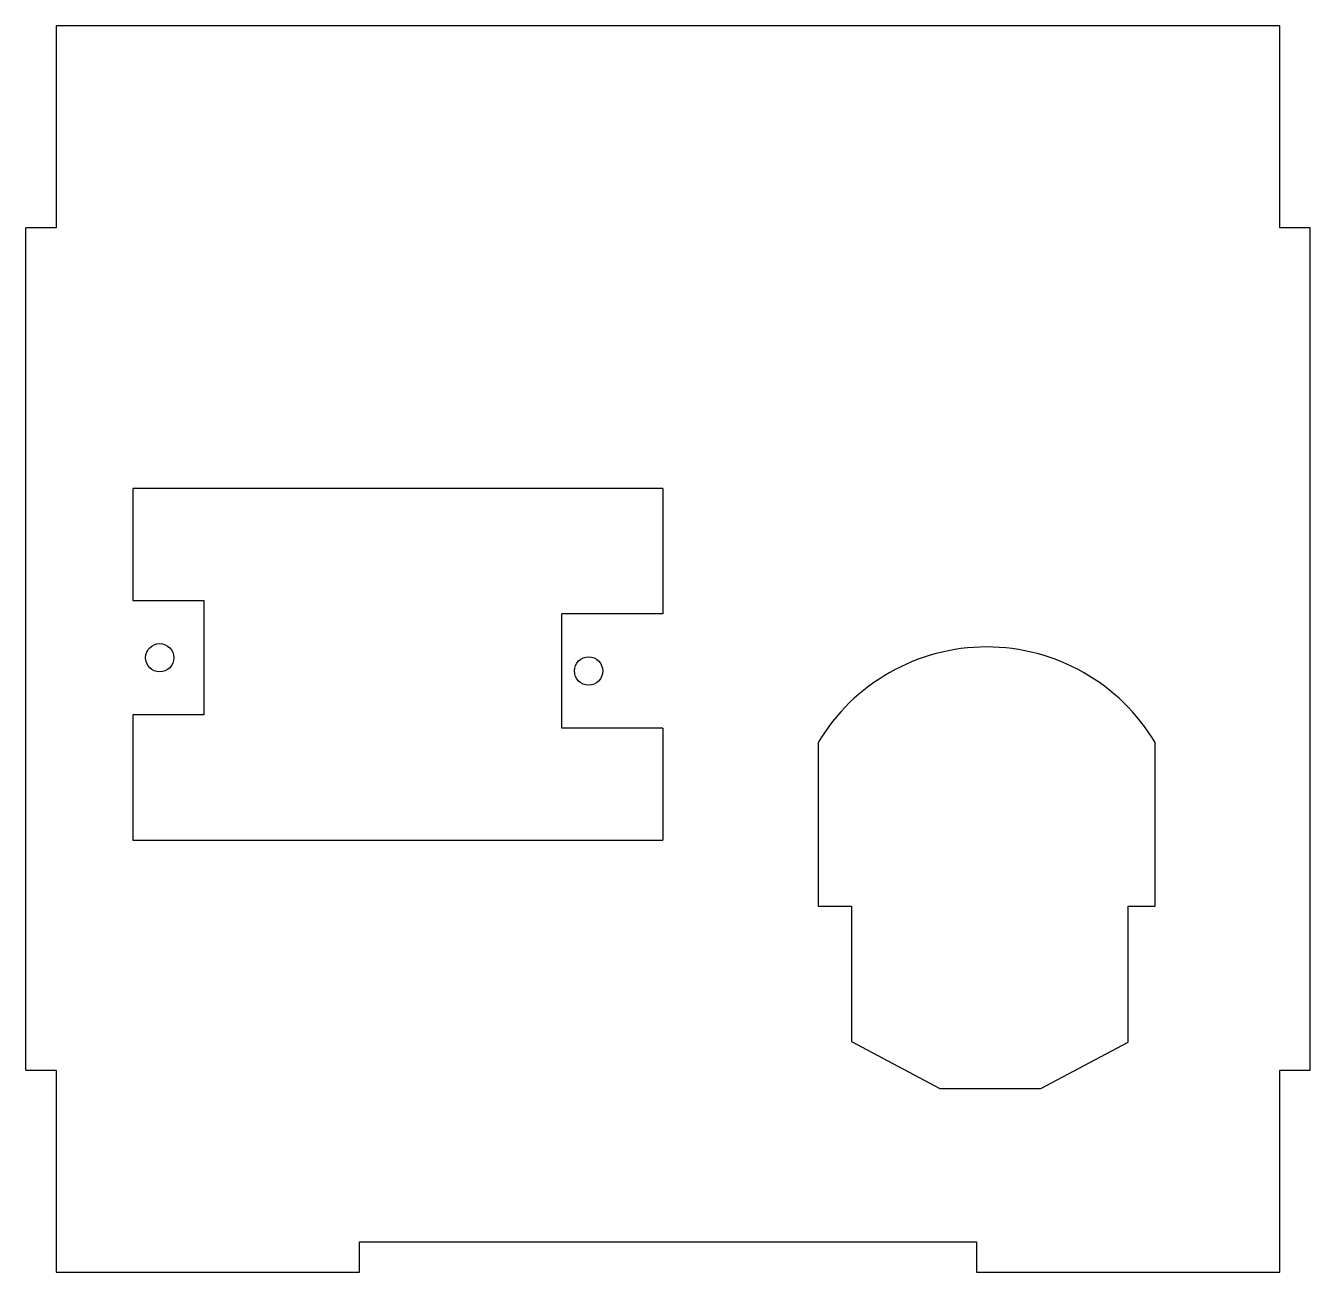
# Model space of a CAD drawing. Header units: millimetres. Extents: x -124 to 3, y 0 to 123.
import ezdxf

# ---------------------------------------------------------------- set-up
doc = ezdxf.new("R2010")
doc.units = ezdxf.units.MM
doc.layers.add('fab_front', color=4, linetype='Continuous')

msp = doc.modelspace()

# ---------------------------------------------------------------- linework, layer by layer
at = {"layer": 'fab_front', "color": 1}
for p, q in [((-121, 123.27), (-121, 103.27)), ((0, 123.27), (-121, 123.27)), ((0, 103.27), (0, 123.27)), ((-124, 20), (-124, 103.27)), ((-121, 103.27), (-124, 103.27)), ((3, 103.27), (0, 103.27)), ((3, 20), (3, 103.27)), ((-61, 77.49), (-113.4, 77.49)), ((-113.4, 77.49), (-113.4, 66.43)), ((-61, 77.49), (-61, 65.11)), ((-113.4, 66.43), (-106.4, 66.43)), ((-106.4, 66.43), (-106.4, 55.11)), ((-71, 53.8), (-71, 65.11)), ((-61, 65.11), (-71, 65.11)), ((-113.4, 55.11), (-113.4, 42.74)), ((-106.4, 55.11), (-113.4, 55.11)), ((-61, 53.8), (-71, 53.8)), ((-61, 53.8), (-61, 42.74)), ((-45.67, 52.38), (-45.67, 36.22)), ((-12.33, 36.22), (-12.33, 52.38)), ((-113.4, 42.74), (-61, 42.74)), ((-45.67, 36.22), (-42.36, 36.22)), ((-42.36, 36.22), (-42.36, 22.81)), ((-15.02, 22.76), (-15.02, 36.22)), ((-15.02, 36.22), (-12.33, 36.22)), ((-42.36, 22.81), (-33.64, 18.17)), ((-23.64, 18.17), (-15.02, 22.76)), ((-124, 20), (-121, 20)), ((-121, 20), (-121, 0)), ((0, 0), (0, 20)), ((0, 20), (3, 20)), ((-33.64, 18.17), (-23.64, 18.17)), ((-91, 0), (-91, 3)), ((-91, 3), (-30, 3)), ((-30, 3), (-30, 0)), ((-121, 0), (-91, 0)), ((-30, 0), (0, 0))]:
    msp.add_line(p, q, dxfattribs=at)
for centre in [(-110.75, 60.77), (-68.35, 59.46)]:
    msp.add_circle(centre, 1.4, dxfattribs=at)
msp.add_arc((-29, 42.43), 19.41, 30.8421, 149.1579, dxfattribs=at)

doc.saveas('drawing.dxf')
